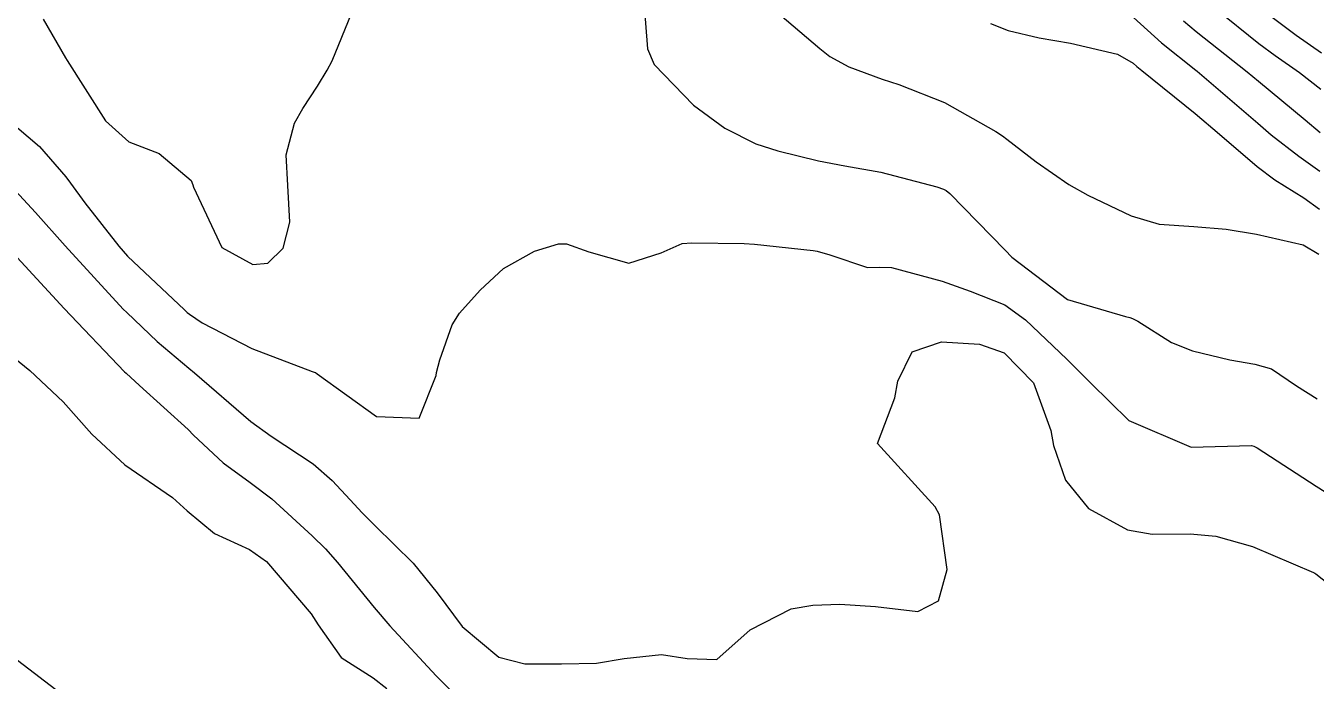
# Model space of a CAD drawing. Header units: metres. Extents: x 298520 to 308411, y 7433745 to 7450750.
# Drawn here: x 302918.79 to 302959.95, y 7440834.18 to 7440855.09 of the extents above; entities that cross this region are included whole.
import ezdxf

# ---------------------------------------------------------------- set-up
doc = ezdxf.new("R2010")
doc.units = ezdxf.units.M
doc.header["$LTSCALE"] = 10
for name, color, linetype in [('Curvas de Nivel 1m', 11, 'Continuous'), ('Curvas de Nivel 5m', 15, 'Continuous'), ('Vias Primárias', 230, 'Continuous')]:
    doc.layers.add(name, color=color, linetype=linetype)

msp = doc.modelspace()

# ---------------------------------------------------------------- linework, layer by layer
at = {"layer": 'Curvas de Nivel 1m', "flags": 128}
for points, elevation in [([(302942.421, 7440855.807), (302944.119, 7440854.369), (302944.442, 7440854.111), (302945.043, 7440853.776), (302946.107, 7440853.387), (302946.644, 7440853.216), (302948.096, 7440852.64), (302949.739, 7440851.715), (302949.944, 7440851.574), (302950.081, 7440851.473), (302951.024, 7440850.75), (302952.066, 7440850.03), (302952.672, 7440849.684), (302954.053, 7440849.026), (302954.949, 7440848.757), (302956.049, 7440848.68), (302957.082, 7440848.595), (302958.045, 7440848.443), (302959.538, 7440848.1), (302960.036, 7440847.803)], 759), ([(302954.13, 7440855.355), (302955.016, 7440854.55), (302956.113, 7440853.677), (302956.16, 7440853.64), (302958.088, 7440851.978), (302958.518, 7440851.613), (302959.403, 7440850.927), (302960.071, 7440850.445)], 757), ([(302958.205, 7440855.619), (302959.314, 7440854.792), (302960.119, 7440854.221)], 754), ([(302949.567, 7440855.158), (302950.125, 7440854.941), (302951.117, 7440854.706), (302952.121, 7440854.536), (302953.614, 7440854.179), (302954.115, 7440853.892), (302954.237, 7440853.791), (302954.392, 7440853.666), (302956.093, 7440852.287), (302956.868, 7440851.632), (302958.073, 7440850.594), (302958.633, 7440850.176), (302959.562, 7440849.598), (302960.058, 7440849.241)], 758), ([(302955.725, 7440855.242), (302956.126, 7440854.906), (302957.748, 7440853.624), (302958.109, 7440853.327), (302959.599, 7440852.089), (302960.084, 7440851.684)], 756), ([(302918.218, 7440852.098), (302919.231, 7440851.239), (302920.065, 7440850.274), (302920.214, 7440850.068), (302920.677, 7440849.443), (302921.76, 7440848.053), (302922.038, 7440847.743), (302923.851, 7440846.022), (302923.936, 7440845.945), (302924.012, 7440845.882), (302924.415, 7440845.61), (302926.001, 7440844.793), (302927.921, 7440844.054), (302927.993, 7440844.037), (302928.037, 7440844.023), (302928.083, 7440843.979), (302929.973, 7440842.623), (302931.344, 7440842.565), (302931.883, 7440843.931), (302931.894, 7440844.031), (302931.998, 7440844.429), (302932.391, 7440845.544), (302932.626, 7440845.924), (302933.284, 7440846.654), (302934.027, 7440847.341), (302935.019, 7440847.895), (302935.786, 7440848.134), (302936.037, 7440848.133), (302936.748, 7440847.873), (302938.029, 7440847.51), (302939.054, 7440847.845), (302939.733, 7440848.139), (302940.038, 7440848.162), (302941.705, 7440848.146), (302942.038, 7440848.12), (302943.912, 7440847.914), (302944.035, 7440847.898), (302944.442, 7440847.784), (302945.636, 7440847.373), (302946.029, 7440847.388), (302946.405, 7440847.38), (302948.025, 7440846.935), (302948.92, 7440846.625), (302950.018, 7440846.19), (302950.683, 7440845.703), (302952.001, 7440844.454), (302952.768, 7440843.682), (302953.975, 7440842.49), (302955.963, 7440841.64), (302957.891, 7440841.694), (302957.964, 7440841.679), (302958.069, 7440841.619), (302959.951, 7440840.396), (302960.445, 7440840.089)], 761), ([(302918.211, 7440850.098), (302919.102, 7440849.133), (302920.043, 7440848.07), (302921.901, 7440846.051), (302922.012, 7440845.937), (302922.981, 7440845.014), (302923.994, 7440844.163), (302924.168, 7440844.018), (302925.97, 7440842.46), (302926.62, 7440841.993), (302927.954, 7440841.11), (302928.561, 7440840.583), (302929.133, 7440839.962), (302929.526, 7440839.543), (302929.935, 7440839.135), (302931.144, 7440837.938), (302931.909, 7440836.994), (302932.707, 7440835.922), (302933.883, 7440834.94), (302934.715, 7440834.731), (302935.881, 7440834.726), (302937, 7440834.75), (302937.883, 7440834.904), (302939.066, 7440835.023), (302939.884, 7440834.895), (302940.835, 7440834.869), (302941.893, 7440835.81), (302943.211, 7440836.486), (302943.901, 7440836.601), (302944.757, 7440836.633), (302945.901, 7440836.56), (302947.248, 7440836.398), (302947.903, 7440836.737), (302948.183, 7440837.736), (302947.939, 7440839.483), (302947.801, 7440839.741), (302945.963, 7440841.76), (302946.517, 7440843.222), (302946.608, 7440843.754), (302947.067, 7440844.684), (302948.006, 7440845.005), (302949.216, 7440844.933), (302950.002, 7440844.653), (302950.937, 7440843.701), (302951.494, 7440842.171), (302951.577, 7440841.694), (302951.952, 7440840.589), (302952.691, 7440839.683), (302953.933, 7440839.008), (302954.721, 7440838.868), (302955.931, 7440838.873), (302956.754, 7440838.808), (302957.926, 7440838.479), (302959.868, 7440837.646), (302959.913, 7440837.624), (302959.947, 7440837.599), (302961.046, 7440836.725)], 762), ([(302918.139, 7440848.099), (302920.013, 7440846.07), (302921.94, 7440844.051), (302921.992, 7440844), (302922.418, 7440843.614), (302923.966, 7440842.209), (302924.145, 7440842.027), (302925.084, 7440841.142), (302925.948, 7440840.511), (302926.634, 7440839.993), (302927.931, 7440838.814), (302928.354, 7440838.4), (302928.739, 7440837.968), (302929.902, 7440836.532), (302930.401, 7440835.945), (302931.877, 7440834.346), (302932.308, 7440833.926)], 763), ([(302918.41, 7440844.506), (302918.92, 7440844.086), (302919.978, 7440843.09), (302920.894, 7440842.061), (302921.953, 7440841.084), (302923.466, 7440840.035), (302923.939, 7440839.61), (302924.807, 7440838.893), (302925.927, 7440838.381), (302926.47, 7440837.995), (302927.898, 7440836.325), (302928.119, 7440835.977), (302928.85, 7440834.933), (302929.876, 7440834.285), (302930.304, 7440833.946)], 764)]:
    msp.add_lwpolyline(points, dxfattribs=dict(at, elevation=elevation))
at = {"layer": 'Curvas de Nivel 5m', "flags": 128}
for points, elevation in [([(302919.343, 7440855.299), (302920.062, 7440854.071), (302920.112, 7440853.986), (302921.33, 7440852.058), (302922.076, 7440851.385), (302923.048, 7440851.011), (302924.064, 7440850.153), (302924.123, 7440850.019), (302924.142, 7440849.938), (302925.041, 7440848.01), (302926.028, 7440847.469), (302926.513, 7440847.511), (302927.003, 7440847.99), (302927.211, 7440848.823), (302927.151, 7440849.989), (302927.093, 7440850.97), (302927.362, 7440851.987), (302927.623, 7440852.452), (302928.101, 7440853.163), (302928.409, 7440853.675), (302928.561, 7440853.973), (302928.873, 7440854.721), (302929.371, 7440855.961)], 760), ([(302938.502, 7440855.854), (302938.624, 7440854.358), (302938.835, 7440853.849), (302940.094, 7440852.558), (302941.092, 7440851.82), (302942.078, 7440851.325), (302942.78, 7440851.099), (302944.073, 7440850.778), (302944.916, 7440850.622), (302946.069, 7440850.414), (302947.855, 7440849.952), (302948.064, 7440849.881), (302948.155, 7440849.83), (302948.27, 7440849.737), (302950.036, 7440847.929), (302950.249, 7440847.708), (302952.02, 7440846.357), (302953.872, 7440845.814), (302954.014, 7440845.782), (302954.099, 7440845.754), (302954.26, 7440845.666), (302955.343, 7440844.986), (302956.004, 7440844.713), (302957.199, 7440844.43), (302958, 7440844.293), (302958.531, 7440844.145), (302959.327, 7440843.6), (302959.987, 7440843.19)], 760), ([(302956.758, 7440855.634), (302958.122, 7440854.522), (302958.645, 7440854.139), (302959.425, 7440853.6), (302960.105, 7440853.07)], 755)]:
    msp.add_lwpolyline(points, dxfattribs=dict(at, elevation=elevation))
at = {"layer": 'Vias Primárias', "elevation": 722.311}
msp.add_lwpolyline([(302895.411, 7440852.534), (302921.828, 7440832.315), (302938.069, 7440819.622), (302972.666, 7440793.043)], dxfattribs=at)

doc.saveas('drawing.dxf')
